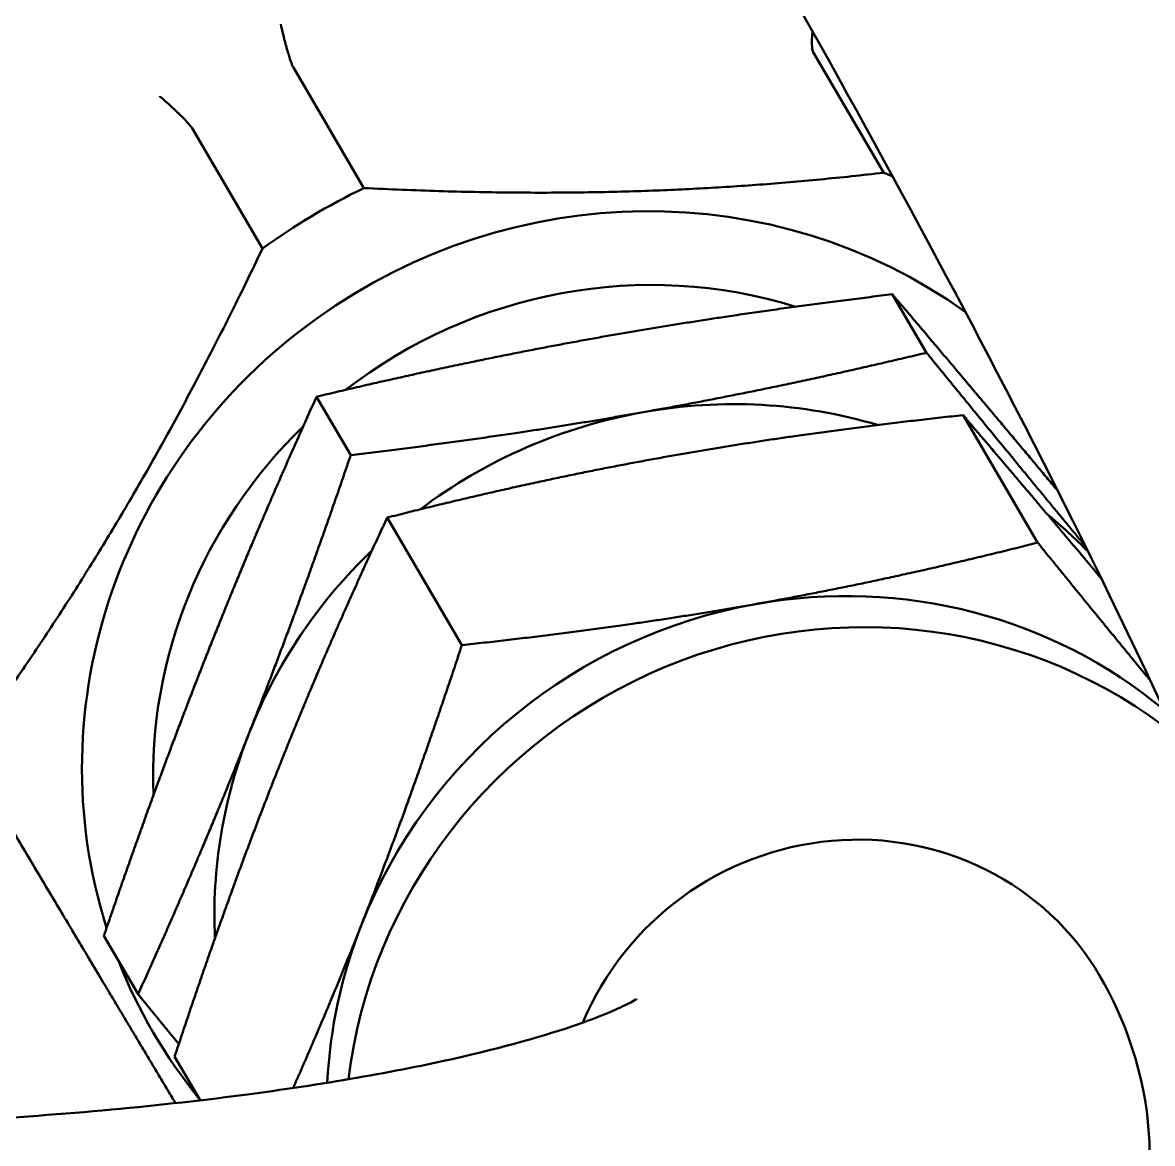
# Model space of a CAD drawing. Header units: inches. Extents: x 11 to 1621, y 11 to 1332.
# Drawn here: x 765.526 to 766.498, y 407.507 to 408.471 of the extents above; entities that cross this region are included whole.
import ezdxf

# ---------------------------------------------------------------- set-up
doc = ezdxf.new("R2010")
doc.units = ezdxf.units.IN
doc.header["$LTSCALE"] = 48
doc.header["$MEASUREMENT"] = 0
doc.layers.add('Visible (ANSI)', color=7, linetype='Continuous', lineweight=50)

msp = doc.modelspace()

# ---------------------------------------------------------------- linework, layer by layer
at = {"layer": 'Visible (ANSI)'}
for p, q in [((766.26661, 408.342151), (766.205971, 408.445764)), ((765.758789, 408.43252), (765.819428, 408.328908)), ((765.732267, 408.276871), (765.671628, 408.380483)), ((766.27397, 408.237564), (766.303387, 408.187298)), ((765.778719, 408.149439), (765.808137, 408.099173)), ((766.334797, 408.13363), (766.398996, 408.023935)), ((765.839546, 408.045505), (765.903745, 407.93581)), ((765.595824, 407.68578), (765.625242, 407.635514)), ((765.656652, 407.581846), (765.678643, 407.544269))]:
    msp.add_line(p, q, dxfattribs=at)
for centre, major_axis, start_param, end_param in [((765.961825, 407.994751), (-0.594627, -0.348005), 4.0009294, 6.2831853), ((765.961825, 407.994751), (-0.594627, -0.348005), 4.0009294, 6.2831853), ((765.918145, 408.069386), (-0.594627, -0.348005), 4.5549687, 6.2831853), ((766.050213, 407.843726), (-0.411969, -0.241105), 3.5472178, 6.0691753), ((766.043019, 407.856017), (0.467207, 0.273433), 0.6107021, 0.6265289), ((766.043019, 407.856017), (0.467207, 0.273433), 1.4859282, 1.6737264), ((766.054612, 407.83621), (-0.362484, -0.212144), 3.8640969, 4.8447891), ((766.124613, 407.7166), (-0.377588, -0.220983), 3.8766259, 4.3476147), ((766.124613, 407.7166), (-0.377588, -0.220983), 4.3476147, 4.8312898), ((766.054612, 407.83621), (-0.362484, -0.212144), 4.9597395, 5.809908), ((766.124613, 407.7166), (0.377588, 0.220983), 0.2342166, 0.3460857), ((766.124613, 407.7166), (-0.377588, -0.220983), 4.9555301, 5.3948122), ((766.221202, 407.551561), (0.377588, 0.220983), 0.3345356, 1.206022), ((766.236865, 407.524798), (0.377588, 0.220983), 0.3505429, 2.508657), ((766.221202, 407.551561), (-0.377588, -0.220983), 4.3476147, 5.3948122), ((766.124613, 407.7166), (-0.377588, -0.220983), 5.3948122, 5.8158002), ((766.236865, 407.524798), (0.215765, 0.126276), 0, 2.2349054), ((766.221202, 407.551561), (-0.377588, -0.220983), 5.3948122, 5.7201729), ((766.050213, 407.843726), (-0.411969, -0.241105), 6.1327074, 6.4336632)]:
    msp.add_ellipse(centre, major_axis=major_axis, ratio=0.9660342, start_param=start_param, end_param=end_param, dxfattribs=at)
for points, knots in [([(769.68883, 420.211528), (769.68883, 419.756095), (769.704396, 419.309033), (769.674775, 418.613399), (769.651518, 418.349364), (769.591778, 417.887552), (769.56115, 417.693004), (769.477406, 417.232109), (769.420226, 416.960271), (769.292388, 416.413399), (769.223225, 416.142137), (769.016079, 415.401023), (768.86369, 414.924547), (768.563108, 414.127009), (768.423987, 413.797594), (768.203145, 413.34228), (768.129041, 413.199375), (767.941975, 412.864457), (767.826656, 412.679729), (767.62712, 412.399494), (767.544737, 412.294337), (767.392049, 412.11945), (767.322074, 412.04674), (767.122509, 411.860835), (766.994102, 411.766383), (766.771091, 411.645509), (766.675998, 411.60538), (766.406828, 411.512884), (766.229084, 411.475705), (765.913127, 411.416099), (765.773811, 411.392925), (765.546967, 411.33128), (765.455749, 411.300344), (765.314259, 411.216592), (765.263034, 411.178), (765.159897, 411.065253), (765.113644, 410.983375), (765.069293, 410.819408), (765.064969, 410.740289), (765.079274, 410.578997), (765.099519, 410.495494), (765.156866, 410.326777), (765.193216, 410.241838), (765.2915, 410.03581), (765.358003, 409.911888), (765.560616, 409.553203), (765.711939, 409.304353), (766.043765, 408.749106), (766.225173, 408.439774), (766.469441, 407.966291), (766.550264, 407.795008), (766.703187, 407.415519), (766.761202, 407.214924), (766.78889, 406.979072), (766.789364, 406.912999), (766.774121, 406.779742), (766.752748, 406.719929), (766.695724, 406.625069), (766.667166, 406.589107), (766.594288, 406.518156), (766.549728, 406.483309), (766.427064, 406.406312), (766.342838, 406.365476), (766.096322, 406.273706), (765.916656, 406.229324), (765.539336, 406.169947), (765.346641, 406.151831), (764.850291, 406.129325), (764.535112, 406.134432), (763.77367, 406.180645), (763.321272, 406.234082), (762.67581, 406.337416), (762.465477, 406.375888), (762.094994, 406.451508), (761.932003, 406.488027), (761.531561, 406.585775), (761.311264, 406.648286), (761.021978, 406.744374), (760.927814, 406.779845), (760.808967, 406.831364), (760.771171, 406.849644), (760.74008, 406.866281)], [0, 0, 0, 0, 3.9452303, 3.9452303, 6.3922281, 6.3922281, 8.1230692, 8.1230692, 10.3666949, 10.3666949, 12.4287672, 12.4287672, 15.9286242, 15.9286242, 18.5244173, 18.5244173, 19.7752041, 19.7752041, 21.59568, 21.59568, 22.8349112, 22.8349112, 23.8636012, 23.8636012, 25.7551664, 25.7551664, 27.0776652, 27.0776652, 29.4279352, 29.4279352, 31.4005503, 31.4005503, 32.756731, 32.756731, 33.5346864, 33.5346864, 34.5194276, 34.5194276, 35.3886769, 35.3886769, 36.3284987, 36.3284987, 37.2444141, 37.2444141, 38.4418796, 38.4418796, 40.5244767, 40.5244767, 42.9169886, 42.9169886, 44.3209713, 44.3209713, 46.2183441, 46.2183441, 47.1041416, 47.1041416, 48.3527865, 48.3527865, 49.1693925, 49.1693925, 49.9953761, 49.9953761, 51.0817958, 51.0817958, 52.7518539, 52.7518539, 54.216709, 54.216709, 56.3253831, 56.3253831, 59.1991128, 59.1991128, 60.6461784, 60.6461784, 61.8812859, 61.8812859, 63.8907603, 63.8907603, 65.1422125, 65.1422125, 65.8972178, 65.8972178, 65.8972178, 65.8972178]), ([(765.659629, 410.742347), (765.659623, 410.742338), (765.659384, 410.741261), (765.658852, 410.73547), (765.658617, 410.730271), (765.659529, 410.711849), (765.661358, 410.696135), (765.669293, 410.658855), (765.674519, 410.638999), (765.689388, 410.592479), (765.699106, 410.565647), (765.727839, 410.494047), (765.749041, 410.446516), (765.814122, 410.311511), (765.863907, 410.217433), (766.028906, 409.921623), (766.162359, 409.699835), (766.480005, 409.169958), (766.668655, 408.853939), (766.960615, 408.306755), (767.073145, 408.076522), (767.216925, 407.71885), (767.262504, 407.588654), (767.342787, 407.298087), (767.37202, 407.138571), (767.379131, 406.898421), (767.374828, 406.816689), (767.342413, 406.618205), (767.304466, 406.506424), (767.198411, 406.307965), (767.131958, 406.220622), (766.969441, 406.057616), (766.870922, 405.984563), (766.625605, 405.841641), (766.47295, 405.7786), (766.064945, 405.65278), (765.795455, 405.605181), (765.259417, 405.552731), (764.997297, 405.543283), (764.348383, 405.54866), (763.954456, 405.57504), (763.322524, 405.643397), (763.081931, 405.67572), (762.618912, 405.748354), (762.396198, 405.788458), (761.996463, 405.86902), (761.817155, 405.908878), (761.366154, 406.018603), (761.114681, 406.090268), (760.886891, 406.167885), (760.868453, 406.174282), (760.850365, 406.180676)], [34.5866307, 34.5866307, 34.5866307, 34.5866307, 34.905903, 34.905903, 35.273931, 35.273931, 35.8002844, 35.8002844, 36.2323336, 36.2323336, 36.6690662, 36.6690662, 37.2918165, 37.2918165, 38.2964418, 38.2964418, 40.2146653, 40.2146653, 42.6059536, 42.6059536, 44.330505, 44.330505, 45.333704, 45.333704, 46.5965385, 46.5965385, 47.2519083, 47.2519083, 48.2046998, 48.2046998, 49.117971, 49.117971, 50.146176, 50.146176, 51.4750293, 51.4750293, 53.4555328, 53.4555328, 55.1719226, 55.1719226, 57.5904323, 57.5904323, 59.0941878, 59.0941878, 60.5624635, 60.5624635, 61.8578514, 61.8578514, 64.0322725, 64.0322725, 64.2277597, 64.2277597, 64.2277597, 64.2277597]), ([(765.747965, 408.470035), (765.747976, 408.469983), (765.747987, 408.469932), (765.748454, 408.467782), (765.74894, 408.465639), (765.749953, 408.461337), (765.750479, 408.459187), (765.752025, 408.453087), (765.75306, 408.449275), (765.755034, 408.442517), (765.755956, 408.439615), (765.757578, 408.435051), (765.758263, 408.433422), (765.758788, 408.432523), (765.758788, 408.432522), (765.758789, 408.43252)], [-0.25463774, -0.25463774, -0.25463774, -0.25463774, -0.25422576, -0.25422576, -0.23735513, -0.23735513, -0.22051033, -0.22051033, -0.1887842, -0.1887842, -0.15780298, -0.15780298, -0.12719688, -0.12719688, -0.1271496, -0.1271496, -0.1271496, -0.1271496]), ([(766.205387, 408.463693), (766.205231, 408.462141), (766.205106, 408.460642), (766.204796, 408.455837), (766.204765, 408.452907), (766.205094, 408.448305), (766.205446, 408.446665), (766.20597, 408.445766), (766.205971, 408.445765), (766.205971, 408.445764)], [0.052299086, 0.052299086, 0.052299086, 0.052299086, 0.065432981, 0.065432981, 0.096410129, 0.096410129, 0.127012218, 0.127012218, 0.127059485, 0.127059485, 0.127059485, 0.127059485]), ([(765.643831, 408.407865), (765.643871, 408.40783), (765.643911, 408.407796), (765.645584, 408.406366), (765.647241, 408.404923), (765.650548, 408.40199), (765.652191, 408.400507), (765.656823, 408.39625), (765.659682, 408.393527), (765.664677, 408.388572), (765.666783, 408.386377), (765.670005, 408.382768), (765.6711, 408.381384), (765.671627, 408.380486), (765.671628, 408.380485), (765.671628, 408.380483)], [-0.00041192, -0.00041192, -0.00041192, -0.00041192, 0, 0, 0.01686842, 0.01686842, 0.03371101, 0.03371101, 0.06543298, 0.06543298, 0.09641013, 0.09641013, 0.12701222, 0.12701222, 0.12705949, 0.12705949, 0.12705949, 0.12705949]), ([(766.45263, 407.651074), (766.47406, 407.614457), (766.491258, 407.567006), (766.497418, 407.476157), (766.491681, 407.435537), (766.467373, 407.361969), (766.448543, 407.330101), (766.401013, 407.268419), (766.371515, 407.243475), (766.282049, 407.180267), (766.221268, 407.155066), (766.072641, 407.105506), (765.981905, 407.084745), (765.780555, 407.051234), (765.670292, 407.038834), (765.454276, 407.023981), (765.34986, 407.020485), (765.24542, 407.020485)], [4.712389, 4.712389, 4.712389, 4.712389, 4.8280388, 4.8280388, 4.9174797, 4.9174797, 5.0149222, 5.0149222, 5.1515406, 5.1515406, 5.4367708, 5.4367708, 5.77711, 5.77711, 6.1174492, 6.1174492, 6.414085, 6.414085, 6.414085, 6.414085]), ([(766.054261, 407.631529), (766.054261, 407.631529), (766.052417, 407.630326), (766.041726, 407.624651), (766.027552, 407.618179), (765.982023, 407.601854), (765.946446, 407.591472), (765.852268, 407.569828), (765.790241, 407.558774), (765.645726, 407.539546), (765.56174, 407.531747), (765.399608, 407.522626), (765.322515, 407.520485), (765.24542, 407.520485)], [5.167216, 5.167216, 5.167216, 5.167216, 5.2441462, 5.2441462, 5.4035975, 5.4035975, 5.6179795, 5.6179795, 5.8799626, 5.8799626, 6.1690206, 6.1690206, 6.414085, 6.414085, 6.414085, 6.414085])]:
    msp.add_open_spline(points, degree=3, knots=knots, dxfattribs=at)
for points, weights in [([(766.26661, 408.342151), (766.053579, 408.317487), (765.819428, 408.328908)], [1.56628897925, 1.72291787713, 1.56628897925]), ([(765.732267, 408.276871), (765.631032, 408.065216), (765.508676, 407.889648)], [1.56628897925, 1.72291787713, 1.56628897925]), ([(766.27397, 408.237564), (766.137148, 408.220989), (766.022225, 408.20054)], [1, 1.0379548493, 1]), ([(766.416182, 408.068665), (766.348497, 408.149917), (766.27397, 408.237564)], [1.00465971909, 1.03546114931, 1]), ([(766.022225, 408.20054), (765.907301, 408.18009), (765.778719, 408.149439)], [1, 1.0379548493, 1]), ([(766.059881, 408.136197), (766.174805, 408.156646), (766.303387, 408.187298)], [1, 1.0379548493, 1]), ([(766.303387, 408.187298), (766.377764, 408.096111), (766.439918, 408.021119)], [1, 1.03196085481, 1.01009479375]), ([(765.778719, 408.149439), (765.725593, 408.03224), (765.683152, 407.924648)], [1, 1.0379548493, 1]), ([(765.808137, 408.099173), (765.944958, 408.115747), (766.059881, 408.136197)], [1, 1.0379548493, 1]), ([(766.334797, 408.13363), (766.196994, 408.118732), (766.082071, 408.098282)], [1, 1.0379548493, 1]), ([(766.453674, 407.993172), (766.396862, 408.061051), (766.334797, 408.13363)], [1.01287953567, 1.02973485132, 1]), ([(765.720809, 407.860305), (765.76325, 407.967897), (765.808137, 408.099173)], [1, 1.0379548493, 1]), ([(766.082071, 408.098282), (765.967148, 408.077833), (765.839546, 408.045505)], [1, 1.0379548493, 1]), ([(765.839546, 408.045505), (765.785439, 407.929983), (765.742998, 407.82239)], [1, 1.0379548493, 1]), ([(766.156471, 407.971157), (766.271394, 407.991607), (766.398996, 408.023935)], [1, 1.0379548493, 1]), ([(766.398996, 408.023935), (766.451077, 407.959804), (766.495958, 407.905231)], [1, 1.02191751895, 1.01852192794]), ([(765.903745, 407.93581), (766.041547, 407.950708), (766.156471, 407.971157)], [1, 1.0379548493, 1]), ([(765.817398, 407.695265), (765.859839, 407.802858), (765.903745, 407.93581)], [1, 1.0379548493, 1]), ([(765.683152, 407.924648), (765.640711, 407.817056), (765.595824, 407.68578)], [1, 1.0379548493, 1]), ([(765.625242, 407.635514), (765.678368, 407.752712), (765.720809, 407.860305)], [1, 1.0379548493, 1]), ([(765.742998, 407.82239), (765.700558, 407.714798), (765.656652, 407.581846)], [1, 1.0379548493, 1]), ([(765.508676, 407.790736), (765.590686, 407.653312), (765.657368, 407.541852)], [1.56628897925, 1.66791929224, 1.63766180345]), ([(765.758565, 407.554833), (765.789866, 407.625468), (765.817398, 407.695265)], [1.01748579455, 1.02429788495, 1]), ([(765.660239, 407.592675), (765.643252, 407.613434), (765.625242, 407.635514)], [1.01210367395, 1.00755612499, 1])]:
    msp.add_rational_spline(points, weights, degree=2, dxfattribs=at)

doc.saveas('drawing.dxf')
